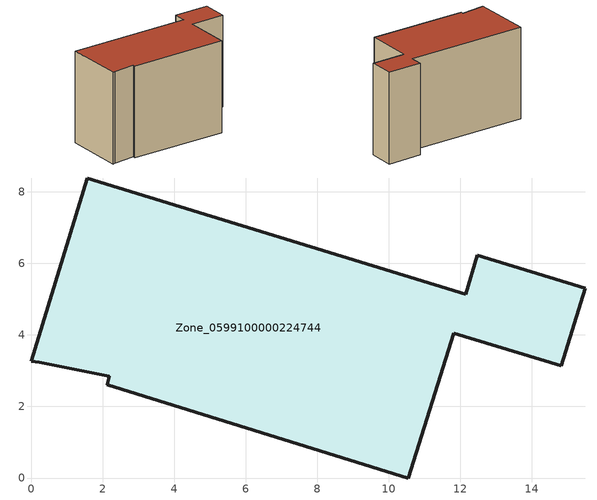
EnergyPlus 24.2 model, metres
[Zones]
Zone_0599100000224744
 floor ground (C_G): 12.15,5.14 12.48,6.23 15.5,5.31 14.84,3.14 11.82,4.05 10.55,0 2.13,2.6 2.18,2.84 0.22,3.24 0,3.26 1.57,8.39 z0
 wall outside (C_F): 0,3.26 0.22,3.24 2.18,2.84 2.13,2.6 10.55,0 11.82,4.05 14.84,3.14 15.5,5.31 12.48,6.23 12.15,5.14 1.57,8.39 0,3.26 z0:8.28
 roof outside (C_R): 0.22,3.24 2.18,2.84 2.13,2.6 10.55,0 11.82,4.05 14.84,3.14 15.5,5.31 12.48,6.23 12.15,5.14 1.57,8.39 0,3.26 z8.28
[BUILDING]
Pand.0599100000224744: North Axis=0; Terrain=City; Loads Convergence Tolerance Value=0.04; Temperature Convergence Tolerance Value=0.4; Solar Distribution=FullExterior; Maximum Number of Warmup Days=25; Minimum Number of Warmup Days=1
[Site:Location]
Rotterdam.The.Hague.AP_ZH_NLD Design_Conditions: Latitude=51.96; Longitude=4.45; Time Zone=1; Elevation=-4.5
[SITE:GROUNDTEMPERATURE:BUILDINGSURFACE]
18, 18, 18, 18, 18, 18, 18, 18, 18, 18, 18, 18
[MATERIAL] Thermal Absorptance=0.9; Solar Absorptance=0.7; Visible Absorptance=0.7
Name | Roughness | Thickness | Conductivity | Density | Specific Heat
G.TC.1975-1991 | MediumSmooth | 0.15 | 0.288461 | 540 | 1210
F.TC.1975-1991 | Rough | 0.3 | 0.230769 | 1920 | 840
R.TC.1975-1991 | MediumRough | 0.2 | 0.153846 | 1500 | 1000
[CONSTRUCTION]
C_G: G.TC.1975-1991
C_F: F.TC.1975-1991
C_R: R.TC.1975-1991
[ZONE]
Zone_0599100000224744: Type=1; Multiplier=1; Ceiling Height=Autocalculate; Volume=Autocalculate; Floor Area=autocalculate; Part of Total Floor Area=Yes
[ZONEINFILTRATION:DESIGNFLOWRATE]
Infil_Zone_0599100000224744: Zone or ZoneList or Space or SpaceList=Zone_0599100000224744; Schedule=AlwaysOn; Design Flow Rate Calculation Method=Flow/Area; Flow Rate per Floor Area=0.003; Constant Term Coefficient=1; Temperature Term Coefficient=0; Velocity Term Coefficient=0; Velocity Squared Term Coefficient=0
[HVACTEMPLATE:ZONE:IDEALLOADSAIRSYSTEM]
Zone_0599100000224744: Maximum Heating Supply Air Temperature=50; Minimum Cooling Supply Air Temperature=13; Maximum Heating Supply Air Humidity Ratio=0.0156; Minimum Cooling Supply Air Humidity Ratio=0.0077; Heating Limit=NoLimit; Cooling Limit=NoLimit; Dehumidification Control Type=ConstantSensibleHeatRatio; Cooling Sensible Heat Ratio=0.7; Dehumidification Setpoint=60; Humidification Control Type=None; Humidification Setpoint=30; Outdoor Air Method=None; Outdoor Air Flow Rate per Person=0.00944; Outdoor Air Flow Rate per Zone Floor Area=0; Outdoor Air Flow Rate per Zone=0; Demand Controlled Ventilation Type=None; Outdoor Air Economizer Type=NoEconomizer; Heat Recovery Type=None; Sensible Heat Recovery Effectiveness=0.7; Latent Heat Recovery Effectiveness=0.65
[ZONECONTROL:THERMOSTAT]
ThermostatControl_Zone_0599100000224744: Zone or ZoneList=Zone_0599100000224744; Control Type Schedule=DualSetpointControlType; Control 1=Thermostat_Zone_0599100000224744; Temperature Difference Between Cutout And Setpoint=0
[THERMOSTATSETPOINT:DUALSETPOINT]
Thermostat_Zone_0599100000224744: Heating Setpoint Temperature Schedule=HeatingSetpoint_Zone_0599100000224744; Cooling Setpoint Temperature Schedule=CoolingSetpoint_Zone_0599100000224744
[SCHEDULE:COMPACT]
HeatingSetpoint_Zone_0599100000224744: Through: 12/31, For: AllDays, Until: 24:00, 21
CoolingSetpoint_Zone_0599100000224744: Through: 12/31, For: AllDays, Until: 24:00, 24
DualSetpointControlType: Through: 12/31, For: AllDays, Until: 24:00, 4
AlwaysOn: Through: 12/31, For: AllDays, Until: 24:00, 1
